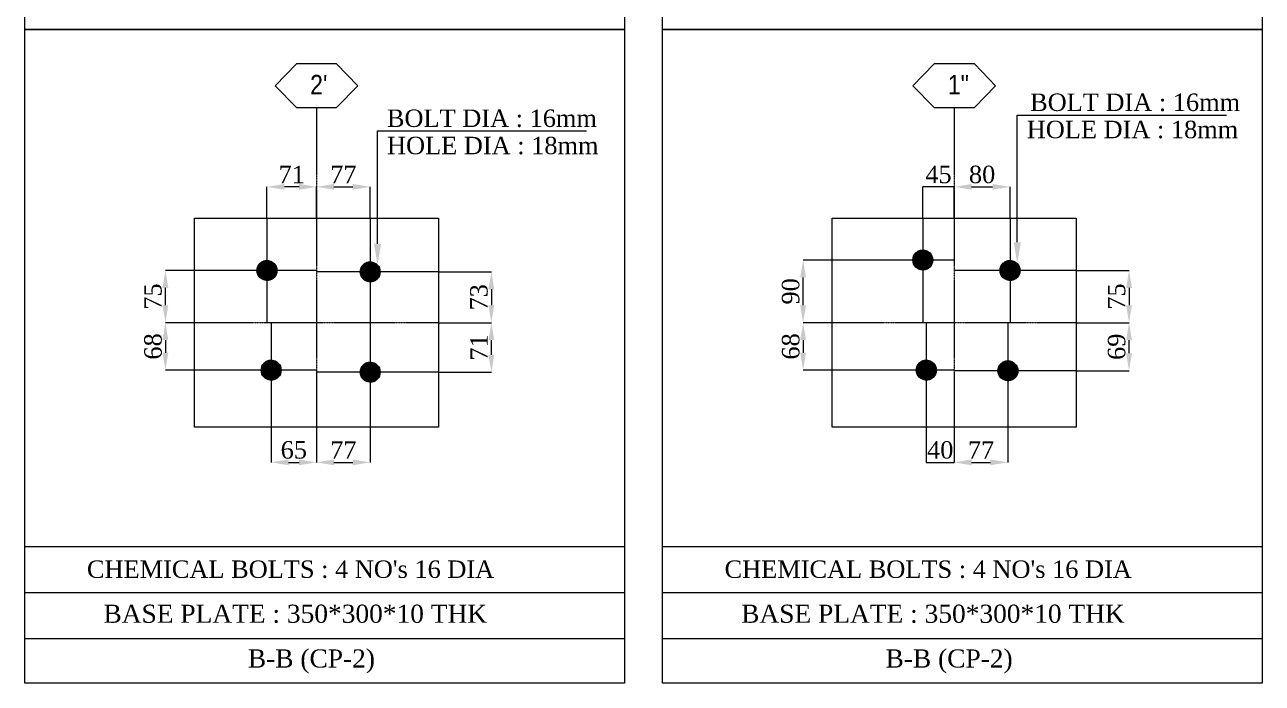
# Model space of a CAD drawing. Header units: millimetres. Extents: x 0 to 13151789, y -1482478 to 0.
# Drawn here: x 12598957 to 12600731, y -1358363 to -1357419 of the extents above; entities that cross this region are included whole.
import ezdxf

# ---------------------------------------------------------------- set-up
doc = ezdxf.new("R2010")
doc.units = ezdxf.units.MM
doc.header["$LTSCALE"] = 0.4
doc.header["$MEASUREMENT"] = 0
doc.header["$PDMODE"] = 66
doc.linetypes.add('CENTER', pattern=[2, 1.25, -0.25, 0.25, -0.25])
doc.linetypes.add('XKITLINE03', pattern=[6, 3, -1, 1, -1])
doc.layers.get('Defpoints').update_dxf_attribs({"lineweight": 0})
for name, color, linetype, lineweight in [('Bolt', 255, 'Continuous', 0), ('Grid', 202, 'CENTER', 0), ('HATCH', 8, 'Continuous', 0), ('Layer 1', 7, 'Continuous', 0), ('Other object type', 1, 'Continuous', 0), ('TEXT', 7, 'Continuous', 0)]:
    doc.layers.add(name, color=color, linetype=linetype, lineweight=lineweight)
doc.styles.add('ARIAL_', font='arial.ttf')
doc.styles.add('style2', font='ARIALN.TTF')
doc.styles.add('TNROMAN', font='times.ttf')
doc.dimstyles.new('shahid', dxfattribs={"dimtxt": 37.0005, "dimasz": 20, "dimexe": 8, "dimexo": 10, "dimgap": 5, "dimtad": 3, "dimdec": 0, "dimrnd": 1, "dimzin": 0, "dimdsep": 46, "dimtxsty": 'style2', "dimcen": 0.09, "dimclrt": 1, "dimadec": 0, "dimazin": 0, "dimtfac": 1, "dimtdec": 0, "dimtix": 1, "dimtmove": 1, "dimatfit": 3, "dimfxl": 1, "dimtolj": 1, "dimtzin": 0, "dimlwd": 5, "dimlwe": 5, "dimarcsym": 0})

# ---------------------------------------------------------------- blocks, each defined once
blk = doc.blocks.new('*D416')
at = {"layer": 'Defpoints', "color": 0, "linetype": 'ByBlock', "lineweight": 0, "ltscale": 0.0025, "transparency": 16777216}
for p in [(12599304.6, -1357651.2), (12599304.6, -1357696.1), (12599375.6, -1357696.1)]:
    blk.add_point(p, dxfattribs=at)
at = {"layer": 'Layer 1', "color": 8, "linetype": 'ByBlock', "lineweight": 5, "ltscale": 0.0025, "transparency": 16777216}
for p, q in [((12599304.6, -1357696.1), (12599304.6, -1357651.2)), ((12599350.6, -1357651.2), (12599329.6, -1357651.2)), ((12599375.6, -1357696.1), (12599375.6, -1357651.2))]:
    blk.add_line(p, q, dxfattribs=at)
at = {"layer": 'Layer 1', "color": 8, "linetype": 'ByBlock', "lineweight": 0, "ltscale": 0.0025, "transparency": 16777216}
for points in [[(12599329.6, -1357647), (12599329.6, -1357655.3), (12599304.6, -1357651.2)], [(12599350.6, -1357647), (12599350.6, -1357655.3), (12599375.6, -1357651.2)]]:
    blk.add_solid(points, dxfattribs=at)
at = {"layer": 'Layer 1', "color": 2, "linetype": 'ByBlock', "lineweight": 0, "ltscale": 0.0025, "transparency": 16777216, "insert": (12599340.1, -1357633.4), "char_height": 25, "attachment_point": 5, "style": 'TNROMAN'}
blk.add_mtext('\\A1;71', dxfattribs=at)
blk = doc.blocks.new('*D417')
at = {"layer": 'Defpoints', "color": 0, "linetype": 'ByBlock', "lineweight": 0, "ltscale": 0.0025, "transparency": 16777216}
for p in [(12599452.6, -1357651.2), (12599375.6, -1357696.1), (12599452.6, -1357696.1)]:
    blk.add_point(p, dxfattribs=at)
at = {"layer": 'Layer 1', "color": 8, "linetype": 'ByBlock', "lineweight": 5, "ltscale": 0.0025, "transparency": 16777216}
for p, q in [((12599375.6, -1357696.1), (12599375.6, -1357651.2)), ((12599400.6, -1357651.2), (12599427.6, -1357651.2)), ((12599452.6, -1357696.1), (12599452.6, -1357651.2))]:
    blk.add_line(p, q, dxfattribs=at)
at = {"layer": 'Layer 1', "color": 8, "linetype": 'ByBlock', "lineweight": 0, "ltscale": 0.0025, "transparency": 16777216}
for points in [[(12599400.6, -1357647), (12599400.6, -1357655.3), (12599375.6, -1357651.2)], [(12599427.6, -1357647), (12599427.6, -1357655.3), (12599452.6, -1357651.2)]]:
    blk.add_solid(points, dxfattribs=at)
at = {"layer": 'Layer 1', "color": 2, "linetype": 'ByBlock', "lineweight": 0, "ltscale": 0.0025, "transparency": 16777216, "insert": (12599414.1, -1357633.4), "char_height": 25, "attachment_point": 5, "style": 'TNROMAN'}
blk.add_mtext('\\A1;77', dxfattribs=at)
blk = doc.blocks.new('*D420')
at = {"layer": 'Defpoints', "color": 0, "linetype": 'ByBlock', "lineweight": 0, "ltscale": 0.0025, "transparency": 16777216}
for p in [(12599550.6, -1357773.1), (12599550.6, -1357846.1), (12599626.2, -1357846.1)]:
    blk.add_point(p, dxfattribs=at)
at = {"layer": 'Layer 1', "color": 8, "linetype": 'ByBlock', "lineweight": 5, "ltscale": 0.0025, "transparency": 16777216}
for p, q in [((12599550.6, -1357773.1), (12599626.2, -1357773.1)), ((12599626.2, -1357798.1), (12599626.2, -1357821.1)), ((12599550.6, -1357846.1), (12599626.2, -1357846.1))]:
    blk.add_line(p, q, dxfattribs=at)
at = {"layer": 'Layer 1', "color": 8, "linetype": 'ByBlock', "lineweight": 0, "ltscale": 0.0025, "transparency": 16777216}
for points in [[(12599622.1, -1357798.1), (12599630.4, -1357798.1), (12599626.2, -1357773.1)], [(12599622.1, -1357821.1), (12599630.4, -1357821.1), (12599626.2, -1357846.1)]]:
    blk.add_solid(points, dxfattribs=at)
at = {"layer": 'Layer 1', "color": 2, "linetype": 'ByBlock', "lineweight": 0, "ltscale": 0.0025, "transparency": 16777216, "insert": (12599608.5, -1357809.6), "char_height": 25, "attachment_point": 5, "rotation": 90, "style": 'TNROMAN'}
blk.add_mtext('\\A1;73', dxfattribs=at)
blk = doc.blocks.new('*D418')
at = {"layer": 'Defpoints', "color": 0, "linetype": 'ByBlock', "lineweight": 0, "ltscale": 0.0025, "transparency": 16777216}
for p in [(12599550.6, -1357846.1), (12599626.2, -1357846.1), (12599550.6, -1357917)]:
    blk.add_point(p, dxfattribs=at)
at = {"layer": 'Layer 1', "color": 8, "linetype": 'ByBlock', "lineweight": 5, "ltscale": 0.0025, "transparency": 16777216}
for p, q in [((12599550.6, -1357846.1), (12599626.2, -1357846.1)), ((12599626.2, -1357892), (12599626.2, -1357871.1)), ((12599550.6, -1357917), (12599626.2, -1357917))]:
    blk.add_line(p, q, dxfattribs=at)
at = {"layer": 'Layer 1', "color": 8, "linetype": 'ByBlock', "lineweight": 0, "ltscale": 0.0025, "transparency": 16777216}
for points in [[(12599622.1, -1357871.1), (12599630.4, -1357871.1), (12599626.2, -1357846.1)], [(12599622.1, -1357892), (12599630.4, -1357892), (12599626.2, -1357917)]]:
    blk.add_solid(points, dxfattribs=at)
at = {"layer": 'Layer 1', "color": 2, "linetype": 'ByBlock', "lineweight": 0, "ltscale": 0.0025, "transparency": 16777216, "insert": (12599608.5, -1357881.6), "char_height": 25, "attachment_point": 5, "rotation": 90, "style": 'TNROMAN'}
blk.add_mtext('\\A1;71', dxfattribs=at)
blk = doc.blocks.new('*D419')
at = {"layer": 'Defpoints', "color": 0, "linetype": 'ByBlock', "lineweight": 0, "ltscale": 0.0025, "transparency": 16777216}
for p in [(12599375.6, -1357996.1), (12599452.6, -1357996.1), (12599452.6, -1358046.4)]:
    blk.add_point(p, dxfattribs=at)
at = {"layer": 'Layer 1', "color": 8, "linetype": 'ByBlock', "lineweight": 5, "ltscale": 0.0025, "transparency": 16777216}
for p, q in [((12599375.6, -1357996.1), (12599375.6, -1358046.4)), ((12599452.6, -1357996.1), (12599452.6, -1358046.4)), ((12599400.6, -1358046.4), (12599427.6, -1358046.4))]:
    blk.add_line(p, q, dxfattribs=at)
at = {"layer": 'Layer 1', "color": 8, "linetype": 'ByBlock', "lineweight": 0, "ltscale": 0.0025, "transparency": 16777216}
for points in [[(12599400.6, -1358042.3), (12599400.6, -1358050.6), (12599375.6, -1358046.4)], [(12599427.6, -1358042.3), (12599427.6, -1358050.6), (12599452.6, -1358046.4)]]:
    blk.add_solid(points, dxfattribs=at)
at = {"layer": 'Layer 1', "color": 2, "linetype": 'ByBlock', "lineweight": 0, "ltscale": 0.0025, "transparency": 16777216, "insert": (12599414.1, -1358028.7), "char_height": 25, "attachment_point": 5, "style": 'TNROMAN'}
blk.add_mtext('\\A1;77', dxfattribs=at)
blk = doc.blocks.new('*D421')
at = {"layer": 'Defpoints', "color": 0, "linetype": 'ByBlock', "lineweight": 0, "ltscale": 0.0025, "transparency": 16777216}
for p in [(12599159.1, -1357771.1), (12599200.6, -1357771.1), (12599200.6, -1357846.1)]:
    blk.add_point(p, dxfattribs=at)
at = {"layer": 'Layer 1', "color": 8, "linetype": 'ByBlock', "lineweight": 5, "ltscale": 0.0025, "transparency": 16777216}
for p, q in [((12599200.6, -1357771.1), (12599159.1, -1357771.1)), ((12599159.1, -1357821.1), (12599159.1, -1357796.1)), ((12599200.6, -1357846.1), (12599159.1, -1357846.1))]:
    blk.add_line(p, q, dxfattribs=at)
at = {"layer": 'Layer 1', "color": 8, "linetype": 'ByBlock', "lineweight": 0, "ltscale": 0.0025, "transparency": 16777216}
for points in [[(12599154.9, -1357796.1), (12599163.2, -1357796.1), (12599159.1, -1357771.1)], [(12599154.9, -1357821.1), (12599163.2, -1357821.1), (12599159.1, -1357846.1)]]:
    blk.add_solid(points, dxfattribs=at)
at = {"layer": 'Layer 1', "color": 2, "linetype": 'ByBlock', "lineweight": 0, "ltscale": 0.0025, "transparency": 16777216, "insert": (12599141.3, -1357808.6), "char_height": 25, "attachment_point": 5, "rotation": 90, "style": 'TNROMAN'}
blk.add_mtext('\\A1;75', dxfattribs=at)
blk = doc.blocks.new('*D422')
at = {"layer": 'Defpoints', "color": 0, "lineweight": 0, "transparency": 16777216}
for p in [(12599200.6, -1357846.1), (12599159.1, -1357914.1), (12599200.6, -1357914.1)]:
    blk.add_point(p, dxfattribs=at)
at = {"layer": 'Layer 1', "color": 8, "lineweight": 5, "transparency": 16777216}
for p, q in [((12599200.6, -1357846.1), (12599159.1, -1357846.1)), ((12599159.1, -1357871.1), (12599159.1, -1357889.1)), ((12599200.6, -1357914.1), (12599159.1, -1357914.1))]:
    blk.add_line(p, q, dxfattribs=at)
at = {"layer": 'Layer 1', "color": 8, "lineweight": 0, "transparency": 16777216}
for points in [[(12599154.9, -1357871.1), (12599163.2, -1357871.1), (12599159.1, -1357846.1)], [(12599154.9, -1357889.1), (12599163.2, -1357889.1), (12599159.1, -1357914.1)]]:
    blk.add_solid(points, dxfattribs=at)
at = {"layer": 'Layer 1', "color": 2, "lineweight": 0, "transparency": 16777216, "insert": (12599141.4, -1357880.1), "char_height": 25, "attachment_point": 5, "rotation": 90, "style": 'TNROMAN'}
blk.add_mtext('\\A1;68', dxfattribs=at)
blk = doc.blocks.new('*D423')
at = {"layer": 'Defpoints', "color": 0, "linetype": 'ByBlock', "lineweight": 0, "ltscale": 0.0025, "transparency": 16777216}
for p in [(12599310.6, -1357996.1), (12599375.6, -1357996.1), (12599375.6, -1358046.4)]:
    blk.add_point(p, dxfattribs=at)
at = {"layer": 'Layer 1', "color": 8, "linetype": 'ByBlock', "lineweight": 5, "ltscale": 0.0025, "transparency": 16777216}
for p, q in [((12599310.6, -1357996.1), (12599310.6, -1358046.4)), ((12599375.6, -1357996.1), (12599375.6, -1358046.4)), ((12599335.6, -1358046.4), (12599350.6, -1358046.4))]:
    blk.add_line(p, q, dxfattribs=at)
at = {"layer": 'Layer 1', "color": 8, "linetype": 'ByBlock', "lineweight": 0, "ltscale": 0.0025, "transparency": 16777216}
for points in [[(12599335.6, -1358042.3), (12599335.6, -1358050.6), (12599310.6, -1358046.4)], [(12599350.6, -1358042.3), (12599350.6, -1358050.6), (12599375.6, -1358046.4)]]:
    blk.add_solid(points, dxfattribs=at)
at = {"layer": 'Layer 1', "color": 2, "linetype": 'ByBlock', "lineweight": 0, "ltscale": 0.0025, "transparency": 16777216, "insert": (12599343.1, -1358028.7), "char_height": 25, "attachment_point": 5, "style": 'TNROMAN'}
blk.add_mtext('\\A1;65', dxfattribs=at)
blk = doc.blocks.new('*D432')
at = {"layer": 'Defpoints', "color": 0, "linetype": 'ByBlock', "lineweight": 0, "ltscale": 0.0025, "transparency": 16777216}
for p in [(12600244.6, -1357651.2), (12600244.6, -1357696.1), (12600289.6, -1357696.1)]:
    blk.add_point(p, dxfattribs=at)
at = {"layer": 'Layer 1', "color": 8, "linetype": 'ByBlock', "lineweight": 5, "ltscale": 0.0025, "transparency": 16777216}
for p, q in [((12600244.6, -1357696.1), (12600244.6, -1357651.2)), ((12600289.6, -1357651.2), (12600244.6, -1357651.2)), ((12600289.6, -1357696.1), (12600289.6, -1357651.2))]:
    blk.add_line(p, q, dxfattribs=at)
at = {"layer": 'Layer 1', "color": 2, "linetype": 'ByBlock', "lineweight": 0, "ltscale": 0.0025, "transparency": 16777216, "insert": (12600267.1, -1357633.5), "char_height": 25, "attachment_point": 5, "style": 'TNROMAN'}
blk.add_mtext('\\A1;45', dxfattribs=at)
blk = doc.blocks.new('*D433')
at = {"layer": 'Defpoints', "color": 0, "linetype": 'ByBlock', "lineweight": 0, "ltscale": 0.0025, "transparency": 16777216}
for p in [(12600369.6, -1357651.2), (12600289.6, -1357696.1), (12600369.6, -1357696.1)]:
    blk.add_point(p, dxfattribs=at)
at = {"layer": 'Layer 1', "color": 8, "linetype": 'ByBlock', "lineweight": 5, "ltscale": 0.0025, "transparency": 16777216}
for p, q in [((12600289.6, -1357696.1), (12600289.6, -1357651.2)), ((12600314.6, -1357651.2), (12600344.6, -1357651.2)), ((12600369.6, -1357696.1), (12600369.6, -1357651.2))]:
    blk.add_line(p, q, dxfattribs=at)
at = {"layer": 'Layer 1', "color": 8, "linetype": 'ByBlock', "lineweight": 0, "ltscale": 0.0025, "transparency": 16777216}
for points in [[(12600314.6, -1357647), (12600314.6, -1357655.3), (12600289.6, -1357651.2)], [(12600344.6, -1357647), (12600344.6, -1357655.3), (12600369.6, -1357651.2)]]:
    blk.add_solid(points, dxfattribs=at)
at = {"layer": 'Layer 1', "color": 2, "linetype": 'ByBlock', "lineweight": 0, "ltscale": 0.0025, "transparency": 16777216, "insert": (12600329.6, -1357633.5), "char_height": 25, "attachment_point": 5, "style": 'TNROMAN'}
blk.add_mtext('\\A1;80', dxfattribs=at)
blk = doc.blocks.new('*D436')
at = {"layer": 'Defpoints', "color": 0, "linetype": 'ByBlock', "lineweight": 0, "ltscale": 0.0025, "transparency": 16777216}
for p in [(12600464.6, -1357771.1), (12600464.6, -1357846.1), (12600540.2, -1357846.1)]:
    blk.add_point(p, dxfattribs=at)
at = {"layer": 'Layer 1', "color": 8, "linetype": 'ByBlock', "lineweight": 5, "ltscale": 0.0025, "transparency": 16777216}
for p, q in [((12600464.6, -1357771.1), (12600540.2, -1357771.1)), ((12600540.2, -1357796.1), (12600540.2, -1357821.1)), ((12600464.6, -1357846.1), (12600540.2, -1357846.1))]:
    blk.add_line(p, q, dxfattribs=at)
at = {"layer": 'Layer 1', "color": 8, "linetype": 'ByBlock', "lineweight": 0, "ltscale": 0.0025, "transparency": 16777216}
for points in [[(12600536.1, -1357796.1), (12600544.4, -1357796.1), (12600540.2, -1357771.1)], [(12600536.1, -1357821.1), (12600544.4, -1357821.1), (12600540.2, -1357846.1)]]:
    blk.add_solid(points, dxfattribs=at)
at = {"layer": 'Layer 1', "color": 2, "linetype": 'ByBlock', "lineweight": 0, "ltscale": 0.0025, "transparency": 16777216, "insert": (12600522.5, -1357808.6), "char_height": 25, "attachment_point": 5, "rotation": 90, "style": 'TNROMAN'}
blk.add_mtext('\\A1;75', dxfattribs=at)
blk = doc.blocks.new('*D434')
at = {"layer": 'Defpoints', "color": 0, "linetype": 'ByBlock', "lineweight": 0, "ltscale": 0.0025, "transparency": 16777216}
for p in [(12600464.6, -1357846.1), (12600540.2, -1357846.1), (12600464.6, -1357915)]:
    blk.add_point(p, dxfattribs=at)
at = {"layer": 'Layer 1', "color": 8, "linetype": 'ByBlock', "lineweight": 5, "ltscale": 0.0025, "transparency": 16777216}
for p, q in [((12600464.6, -1357846.1), (12600540.2, -1357846.1)), ((12600540.2, -1357890), (12600540.2, -1357871.1)), ((12600464.6, -1357915), (12600540.2, -1357915))]:
    blk.add_line(p, q, dxfattribs=at)
at = {"layer": 'Layer 1', "color": 8, "linetype": 'ByBlock', "lineweight": 0, "ltscale": 0.0025, "transparency": 16777216}
for points in [[(12600536.1, -1357871.1), (12600544.4, -1357871.1), (12600540.2, -1357846.1)], [(12600536.1, -1357890), (12600544.4, -1357890), (12600540.2, -1357915)]]:
    blk.add_solid(points, dxfattribs=at)
at = {"layer": 'Layer 1', "color": 2, "linetype": 'ByBlock', "lineweight": 0, "ltscale": 0.0025, "transparency": 16777216, "insert": (12600522.5, -1357880.6), "char_height": 25, "attachment_point": 5, "rotation": 90, "style": 'TNROMAN'}
blk.add_mtext('\\A1;69', dxfattribs=at)
blk = doc.blocks.new('*D435')
at = {"layer": 'Defpoints', "color": 0, "linetype": 'ByBlock', "lineweight": 0, "ltscale": 0.0025, "transparency": 16777216}
for p in [(12600289.6, -1357996.1), (12600366.6, -1357996.1), (12600366.6, -1358046.4)]:
    blk.add_point(p, dxfattribs=at)
at = {"layer": 'Layer 1', "color": 8, "linetype": 'ByBlock', "lineweight": 5, "ltscale": 0.0025, "transparency": 16777216}
for p, q in [((12600289.6, -1357996.1), (12600289.6, -1358046.4)), ((12600366.6, -1357996.1), (12600366.6, -1358046.4)), ((12600314.6, -1358046.4), (12600341.6, -1358046.4))]:
    blk.add_line(p, q, dxfattribs=at)
at = {"layer": 'Layer 1', "color": 8, "linetype": 'ByBlock', "lineweight": 0, "ltscale": 0.0025, "transparency": 16777216}
for points in [[(12600314.6, -1358042.3), (12600314.6, -1358050.6), (12600289.6, -1358046.4)], [(12600341.6, -1358042.3), (12600341.6, -1358050.6), (12600366.6, -1358046.4)]]:
    blk.add_solid(points, dxfattribs=at)
at = {"layer": 'Layer 1', "color": 2, "linetype": 'ByBlock', "lineweight": 0, "ltscale": 0.0025, "transparency": 16777216, "insert": (12600328.1, -1358028.7), "char_height": 25, "attachment_point": 5, "style": 'TNROMAN'}
blk.add_mtext('\\A1;77', dxfattribs=at)
blk = doc.blocks.new('*D437')
at = {"layer": 'Defpoints', "color": 0, "linetype": 'ByBlock', "lineweight": 0, "ltscale": 0.0025, "transparency": 16777216}
for p in [(12600073.1, -1357756.1), (12600114.6, -1357756.1), (12600114.6, -1357846.1)]:
    blk.add_point(p, dxfattribs=at)
at = {"layer": 'Layer 1', "color": 8, "linetype": 'ByBlock', "lineweight": 5, "ltscale": 0.0025, "transparency": 16777216}
for p, q in [((12600114.6, -1357756.1), (12600073.1, -1357756.1)), ((12600073.1, -1357821.1), (12600073.1, -1357781.1)), ((12600114.6, -1357846.1), (12600073.1, -1357846.1))]:
    blk.add_line(p, q, dxfattribs=at)
at = {"layer": 'Layer 1', "color": 8, "linetype": 'ByBlock', "lineweight": 0, "ltscale": 0.0025, "transparency": 16777216}
for points in [[(12600068.9, -1357781.1), (12600077.2, -1357781.1), (12600073.1, -1357756.1)], [(12600068.9, -1357821.1), (12600077.2, -1357821.1), (12600073.1, -1357846.1)]]:
    blk.add_solid(points, dxfattribs=at)
at = {"layer": 'Layer 1', "color": 2, "linetype": 'ByBlock', "lineweight": 0, "ltscale": 0.0025, "transparency": 16777216, "insert": (12600055.3, -1357801.1), "char_height": 25, "attachment_point": 5, "rotation": 90, "style": 'TNROMAN'}
blk.add_mtext('\\A1;90', dxfattribs=at)
blk = doc.blocks.new('*D438')
at = {"layer": 'Defpoints', "color": 0, "lineweight": 0, "transparency": 16777216}
for p in [(12600114.6, -1357846.1), (12600073.1, -1357914.1), (12600114.6, -1357914.1)]:
    blk.add_point(p, dxfattribs=at)
at = {"layer": 'Layer 1', "color": 8, "lineweight": 5, "transparency": 16777216}
for p, q in [((12600114.6, -1357846.1), (12600073.1, -1357846.1)), ((12600073.1, -1357871.1), (12600073.1, -1357889.1)), ((12600114.6, -1357914.1), (12600073.1, -1357914.1))]:
    blk.add_line(p, q, dxfattribs=at)
at = {"layer": 'Layer 1', "color": 8, "lineweight": 0, "transparency": 16777216}
for points in [[(12600068.9, -1357871.1), (12600077.2, -1357871.1), (12600073.1, -1357846.1)], [(12600068.9, -1357889.1), (12600077.2, -1357889.1), (12600073.1, -1357914.1)]]:
    blk.add_solid(points, dxfattribs=at)
at = {"layer": 'Layer 1', "color": 2, "lineweight": 0, "transparency": 16777216, "insert": (12600055.4, -1357880.1), "char_height": 25, "attachment_point": 5, "rotation": 90, "style": 'TNROMAN'}
blk.add_mtext('\\A1;68', dxfattribs=at)
blk = doc.blocks.new('*D439')
at = {"layer": 'Defpoints', "color": 0, "linetype": 'ByBlock', "lineweight": 0, "ltscale": 0.0025, "transparency": 16777216}
for p in [(12600249.6, -1357996.1), (12600289.6, -1357996.1), (12600289.6, -1358046.4)]:
    blk.add_point(p, dxfattribs=at)
at = {"layer": 'Layer 1', "color": 8, "linetype": 'ByBlock', "lineweight": 5, "ltscale": 0.0025, "transparency": 16777216}
for p, q in [((12600249.6, -1357996.1), (12600249.6, -1358046.4)), ((12600289.6, -1357996.1), (12600289.6, -1358046.4)), ((12600249.6, -1358046.4), (12600289.6, -1358046.4))]:
    blk.add_line(p, q, dxfattribs=at)
at = {"layer": 'Layer 1', "color": 2, "linetype": 'ByBlock', "lineweight": 0, "ltscale": 0.0025, "transparency": 16777216, "insert": (12600269.6, -1358028.7), "char_height": 25, "attachment_point": 5, "style": 'TNROMAN'}
blk.add_mtext('\\A1;40', dxfattribs=at)

msp = doc.modelspace()

# ---------------------------------------------------------------- hatches: boundary and pattern name
at = {"layer": 'HATCH', "lineweight": 0}
h = msp.add_hatch(dxfattribs=at)
h.set_pattern_fill('ANSI31', color=8)
h.set_pattern_definition([(45, (4997031.21325, -2044071.15714), (-0.0883883476483, 0.0883883476483), [])])
h.paths.add_polyline_path([(12599318.9, -1357771.1, -1), (12599290.3, -1357771.1, -1)])
h = msp.add_hatch(dxfattribs=at)
h.set_pattern_fill('ANSI31', color=8)
h.set_pattern_definition([(45, (4997971.20554, -2044056.15714), (-0.0883883476483, 0.0883883476483), [])])
h.paths.add_polyline_path([(12600258.9, -1357756.1, -1), (12600230.3, -1357756.1, -1)])
h = msp.add_hatch(dxfattribs=at)
h.set_pattern_fill('ANSI31', color=8)
h.set_pattern_definition([(45, (4997946.17054, -2044071.15714), (-0.0883883476483, 0.0883883476483), [])])
h.paths.add_polyline_path([(12600355.3, -1357771.1, 1), (12600383.9, -1357771.1, 1)])
h = msp.add_hatch(dxfattribs=at)
h.set_pattern_fill('ANSI31', color=8)
h.set_pattern_definition([(45, (4997029.17824, -2044073.15714), (-0.0883883476483, 0.0883883476483), [])])
h.paths.add_polyline_path([(12599438.3, -1357773.1, 1), (12599466.9, -1357773.1, 1)])
h = msp.add_hatch(dxfattribs=at)
h.set_pattern_fill('ANSI31', color=8)
h.set_pattern_definition([(45, (4997037.17824, -2044214.15714), (-0.0883883476483, 0.0883883476483), [])])
h.paths.add_polyline_path([(12599324.9, -1357914.1, -1), (12599296.3, -1357914.1, -1)])
h = msp.add_hatch(dxfattribs=at)
h.set_pattern_fill('ANSI31', color=8)
h.set_pattern_definition([(45, (4997976.17054, -2044214.15714), (-0.0883883476483, 0.0883883476483), [])])
h.paths.add_polyline_path([(12600263.9, -1357914.1, -1), (12600235.3, -1357914.1, -1)])
h = msp.add_hatch(dxfattribs=at)
h.set_pattern_fill('ANSI31', color=8)
h.set_pattern_definition([(45, (4997029.17824, -2044217.02581), (-0.0883883476483, 0.0883883476483), [])])
h.paths.add_polyline_path([(12599438.3, -1357917, 1), (12599466.9, -1357917, 1)])
h = msp.add_hatch(dxfattribs=at)
h.set_pattern_fill('ANSI31', color=8)
h.set_pattern_definition([(45, (4997943.17054, -2044215.02581), (-0.0883883476483, 0.0883883476483), [])])
h.paths.add_polyline_path([(12600352.3, -1357915, 1), (12600380.9, -1357915, 1)])

# ---------------------------------------------------------------- linework, layer by layer
at = {"layer": 'Bolt', "lineweight": 0, "ltscale": 20}
for points in [[(12599458, -1357732.8), (12599463.1, -1357763.4), (12599468.2, -1357732.8)], [(12600374.9, -1357730.7), (12600380, -1357761.3), (12600385.1, -1357730.7)]]:
    msp.add_solid(points, dxfattribs=at)
at = {"layer": 'Grid', "linetype": 'XKITLINE03', "lineweight": 0}
for p, q in [((12599375.6, -1357537.5), (12599375.6, -1358015.3)), ((12600289.6, -1357537.5), (12600289.6, -1358015.3)), ((12599550.6, -1357846.1), (12599200.6, -1357846.1)), ((12600464.6, -1357846.1), (12600114.6, -1357846.1))]:
    msp.add_line(p, q, dxfattribs=at)
at = {"layer": 'Grid', "linetype": 'XKITLINE03', "lineweight": 0, "ltscale": 350}
for points in [[(12599346.7, -1357537.5), (12599404.5, -1357537.5), (12599434.9, -1357506.3), (12599404.5, -1357474.7), (12599346.7, -1357474.7), (12599316.3, -1357506.3)], [(12600260.7, -1357537.5), (12600318.5, -1357537.5), (12600348.9, -1357506.3), (12600318.5, -1357474.7), (12600260.7, -1357474.7), (12600230.3, -1357506.3)]]:
    msp.add_lwpolyline(points, close=True, dxfattribs=at)
at = {"layer": 'Layer 1', "linetype": 'ByBlock', "lineweight": 0, "ltscale": 0.0025}
for points in [[(12599550.6, -1357996.1), (12599200.6, -1357996.1), (12599200.6, -1357696.1), (12599550.6, -1357696.1)], [(12600464.6, -1357996.1), (12600114.6, -1357996.1), (12600114.6, -1357696.1), (12600464.6, -1357696.1)]]:
    msp.add_lwpolyline(points, close=True, dxfattribs=at)
at = {"layer": 'Other object type', "color": 241, "lineweight": 0}
for p, q in [((12599304.6, -1357696.1), (12599304.6, -1357846.1)), ((12599452.6, -1357696.1), (12599452.6, -1357846.1)), ((12600244.6, -1357696.1), (12600244.6, -1357846.1)), ((12600369.6, -1357696.1), (12600369.6, -1357846.1)), ((12600289.6, -1357756.1), (12600114.6, -1357756.1)), ((12599375.6, -1357771.1), (12599200.6, -1357771.1)), ((12599550.6, -1357773.1), (12599375.6, -1357773.1)), ((12600464.6, -1357771.1), (12600289.6, -1357771.1)), ((12599310.6, -1357846.1), (12599310.6, -1357996.1)), ((12599452.6, -1357845.8), (12599452.6, -1357995.8)), ((12600249.6, -1357846.1), (12600249.6, -1357996.1)), ((12600366.6, -1357845.8), (12600366.6, -1357995.8)), ((12599375.6, -1357914.1), (12599200.6, -1357914.1)), ((12599550.6, -1357917), (12599375.6, -1357917)), ((12600289.6, -1357914.1), (12600114.6, -1357914.1)), ((12600464.6, -1357915), (12600289.6, -1357915)), ((12598957.4, -1358167), (12599817.1, -1358167)), ((12599871.4, -1358167), (12600731.1, -1358167)), ((12598957.4, -1358233.1), (12599817.1, -1358233.1)), ((12599871.4, -1358233.1), (12600731.1, -1358233.1)), ((12598957.4, -1358299.2), (12599817.1, -1358299.2)), ((12599871.4, -1358299.2), (12600731.1, -1358299.2))]:
    msp.add_line(p, q, dxfattribs=at)
for points in [[(12598957.4, -1356487.8), (12599817.1, -1356487.8), (12599817.1, -1357425.6), (12598957.4, -1357425.6)], [(12599871.4, -1356487.8), (12600731.1, -1356487.8), (12600731.1, -1357425.6), (12599871.4, -1357425.6)], [(12598957.4, -1357425.6), (12599817.1, -1357425.6), (12599817.1, -1358363.4), (12598957.4, -1358363.4)], [(12599871.4, -1357425.6), (12600731.1, -1357425.6), (12600731.1, -1358363.4), (12599871.4, -1358363.4)]]:
    msp.add_lwpolyline(points, close=True, dxfattribs=at)
at = {"layer": 'Other object type', "color": 8, "lineweight": 0}
for centre in [(12599304.6, -1357771.1), (12600244.6, -1357756.1), (12600369.6, -1357771.1), (12599452.6, -1357773.1), (12599310.6, -1357914.1), (12600249.6, -1357914.1), (12599452.6, -1357917), (12600366.6, -1357915)]:
    msp.add_circle(centre, 14.3, dxfattribs=at)
at = {"layer": 'TEXT', "lineweight": 0}
for p, q in [((12600379.7, -1357548.1), (12600679.7, -1357548.1)), ((12600380, -1357730.7), (12600379.7, -1357548.1)), ((12599462.8, -1357571), (12599762.8, -1357571)), ((12599463.1, -1357732.8), (12599462.8, -1357571))]:
    msp.add_line(p, q, dxfattribs=at)

# ---------------------------------------------------------------- texts
at = {"layer": 'Grid', "color": 2, "lineweight": 0, "style": 'ARIAL_', "width": 0.85}
for s, p in [("2'", (12599366.4, -1357518.5)), ('1"', (12600280.4, -1357518.5))]:
    msp.add_text(s, height=28, dxfattribs=at).set_placement(p)
at = {"layer": 'TEXT', "lineweight": 0, "style": 'TNROMAN'}
for s, height, p in [('BOLT DIA : 16mm ', 25, (12600398.4, -1357542.3)), ('BOLT DIA : 16mm ', 25, (12599476.5, -1357565.2)), ('HOLE DIA : 18mm', 25, (12600393.6, -1357581.3)), ('HOLE DIA : 18mm', 25, (12599476.7, -1357604.3)), ("CHEMICAL BOLTS : 4 NO's 16 DIA ", 25, (12599046.6, -1358212.2)), ("CHEMICAL BOLTS : 4 NO's 16 DIA ", 25, (12599960.5, -1358212.2)), ('BASE PLATE : 350*300*10 THK', 26, (12599070.3, -1358276.6)), ('BASE PLATE : 350*300*10 THK', 26, (12599984.3, -1358276.6)), ('B-B (CP-2)', 26, (12599277.2, -1358340.8)), ('B-B (CP-2)', 26, (12600191.2, -1358340.8))]:
    msp.add_text(s, height=height, dxfattribs=at).set_placement(p)

# ---------------------------------------------------------------- dimensions: what is measured, and where the dimension line sits
at = {"layer": 'Layer 1', "linetype": 'ByBlock', "lineweight": 0, "ltscale": 0.0025}
for base, p1, p2, angle, picture, middle in [((12599304.6, -1357651.2), (12599375.6, -1357696.1), (12599304.6, -1357696.1), 180, '*D416', (12599340.1, -1357633.4)), ((12600244.6, -1357651.2), (12600289.6, -1357696.1), (12600244.6, -1357696.1), 180, '*D432', (12600267.1, -1357633.5)), ((12600073.1, -1357756.1), (12600114.6, -1357846.1), (12600114.6, -1357756.1), 90, '*D437', (12600055.3, -1357801.1)), ((12599159.1, -1357771.1), (12599200.6, -1357846.1), (12599200.6, -1357771.1), 90, '*D421', (12599141.3, -1357808.6)), ((12599626.2, -1357846.1), (12599550.6, -1357773.1), (12599550.6, -1357846.1), 90, '*D420', (12599608.5, -1357809.6)), ((12600540.2, -1357846.1), (12600464.6, -1357771.1), (12600464.6, -1357846.1), 90, '*D436', (12600522.5, -1357808.6)), ((12599626.2, -1357846.1), (12599550.6, -1357917), (12599550.6, -1357846.1), 270, '*D418', (12599608.5, -1357881.6)), ((12600540.2, -1357846.1), (12600464.6, -1357915), (12600464.6, -1357846.1), 270, '*D434', (12600522.5, -1357880.6))]:
    dim = msp.add_linear_dim(base=base, p1=p1, p2=p2, angle=angle, dimstyle='shahid', override={"dimtxt": 25, "dimasz": 25, "dimexe": 0, "dimexo": 0, "dimtxsty": 'TNROMAN', "dimclrd": 8, "dimclre": 8, "dimclrt": 2}, dxfattribs=at)
    dim.commit()
    dim.dimension.update_dxf_attribs({"geometry": picture, "text_midpoint": middle})
for base, p1, p2, picture, middle in [((12599452.6, -1357651.2), (12599375.6, -1357696.1), (12599452.6, -1357696.1), '*D417', (12599414.1, -1357633.4)), ((12600369.6, -1357651.2), (12600289.6, -1357696.1), (12600369.6, -1357696.1), '*D433', (12600329.6, -1357633.5)), ((12599375.6, -1358046.4), (12599310.6, -1357996.1), (12599375.6, -1357996.1), '*D423', (12599343.1, -1358028.7)), ((12599452.6, -1358046.4), (12599375.6, -1357996.1), (12599452.6, -1357996.1), '*D419', (12599414.1, -1358028.7)), ((12600289.6, -1358046.4), (12600249.6, -1357996.1), (12600289.6, -1357996.1), '*D439', (12600269.6, -1358028.7)), ((12600366.6, -1358046.4), (12600289.6, -1357996.1), (12600366.6, -1357996.1), '*D435', (12600328.1, -1358028.7))]:
    dim = msp.add_linear_dim(base=base, p1=p1, p2=p2, dimstyle='shahid', override={"dimtxt": 25, "dimasz": 25, "dimexe": 0, "dimexo": 0, "dimtxsty": 'TNROMAN', "dimclrd": 8, "dimclre": 8, "dimclrt": 2}, dxfattribs=at)
    dim.commit()
    dim.dimension.update_dxf_attribs({"geometry": picture, "text_midpoint": middle})
at = {"layer": 'Layer 1', "color": 241, "lineweight": 0}
for base, p1, p2, picture, middle in [((12599159.1, -1357914.1), (12599200.6, -1357846.1), (12599200.6, -1357914.1), '*D422', (12599141.4, -1357880.1)), ((12600073.1, -1357914.1), (12600114.6, -1357846.1), (12600114.6, -1357914.1), '*D438', (12600055.4, -1357880.1))]:
    dim = msp.add_linear_dim(base=base, p1=p1, p2=p2, angle=90, dimstyle='shahid', override={"dimtxt": 25, "dimasz": 25, "dimexe": 0, "dimexo": 0, "dimtxsty": 'TNROMAN', "dimclrd": 8, "dimclre": 8, "dimclrt": 2}, dxfattribs=at)
    dim.commit()
    dim.dimension.update_dxf_attribs({"geometry": picture, "text_midpoint": middle})

doc.saveas('drawing.dxf')
